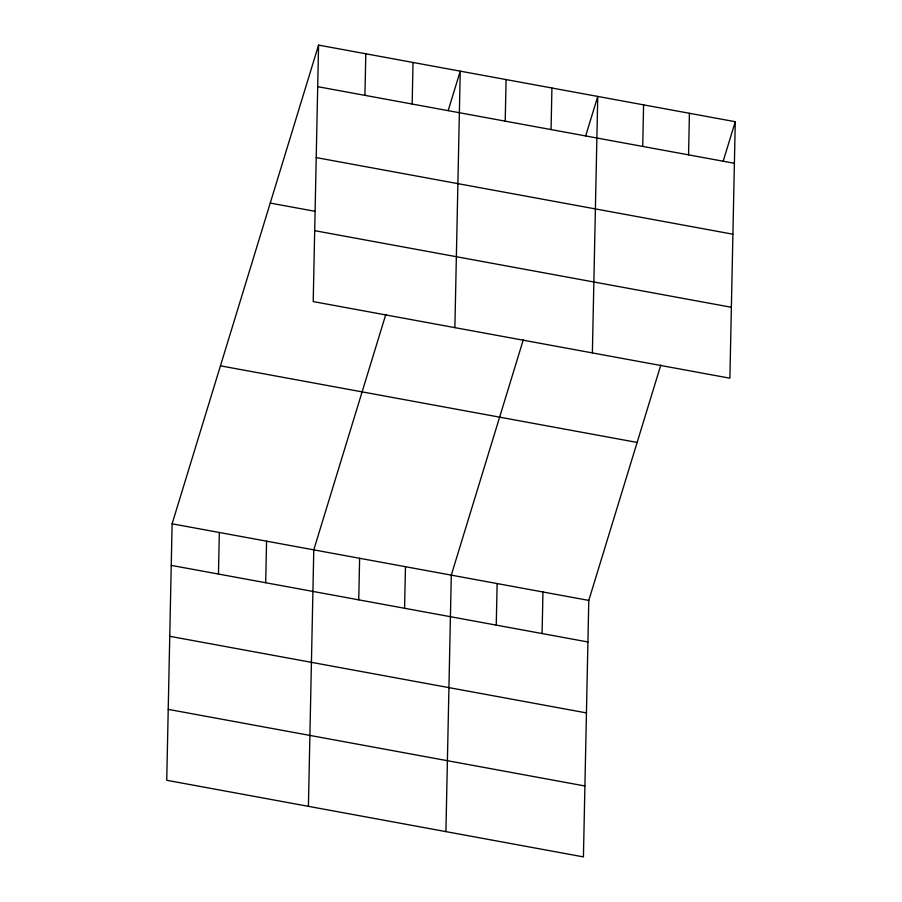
<?xml version="1.0" encoding="UTF-8"?>
<svg xmlns="http://www.w3.org/2000/svg" width="902" height="902" viewBox="0 0 902 902"><rect width="100%" height="100%" fill="white"/><g stroke="black" fill="none" stroke-linecap="round" stroke-linejoin="round"><path stroke-width="1.35" d="M318.575 45.1L313.208 301.584L729.887 378.197L735.265 121.714L318.575 45.1L172.113 523.803L166.735 780.286L583.425 856.9L588.792 600.416L660.828 364.994M218.464 574.055L219.333 532.484M265.695 582.737L266.564 541.166M308.416 806.332L313.783 549.848L385.808 314.437M364.927 95.353L365.806 53.782M358.748 599.841L359.616 558.282M412.158 104.034L413.026 62.463M404.581 608.275L405.46 566.704M454.879 327.64L460.245 71.145L448.17 110.642M445.915 831.621L451.293 575.126L523.318 339.716M505.21 121.139L506.09 79.579M496.258 625.131L497.126 583.56M551.054 129.572L551.923 88.001M542.091 633.554L542.959 591.983M592.377 352.919L597.755 96.424L585.669 135.92M642.72 146.428L643.588 104.858M688.553 154.851L689.421 113.28M723.178 161.199L735.265 121.714M317.707 86.671L734.386 163.285M316.219 157.591L732.909 234.204M270.239 203.074L314.764 211.26M314.685 230.664L731.375 307.278M220.449 365.829L637.128 442.442M172.113 523.803L588.792 600.416M171.245 565.374L587.924 641.976M169.756 636.293L586.435 712.907M168.223 709.367L584.913 785.98"/></g></svg>
